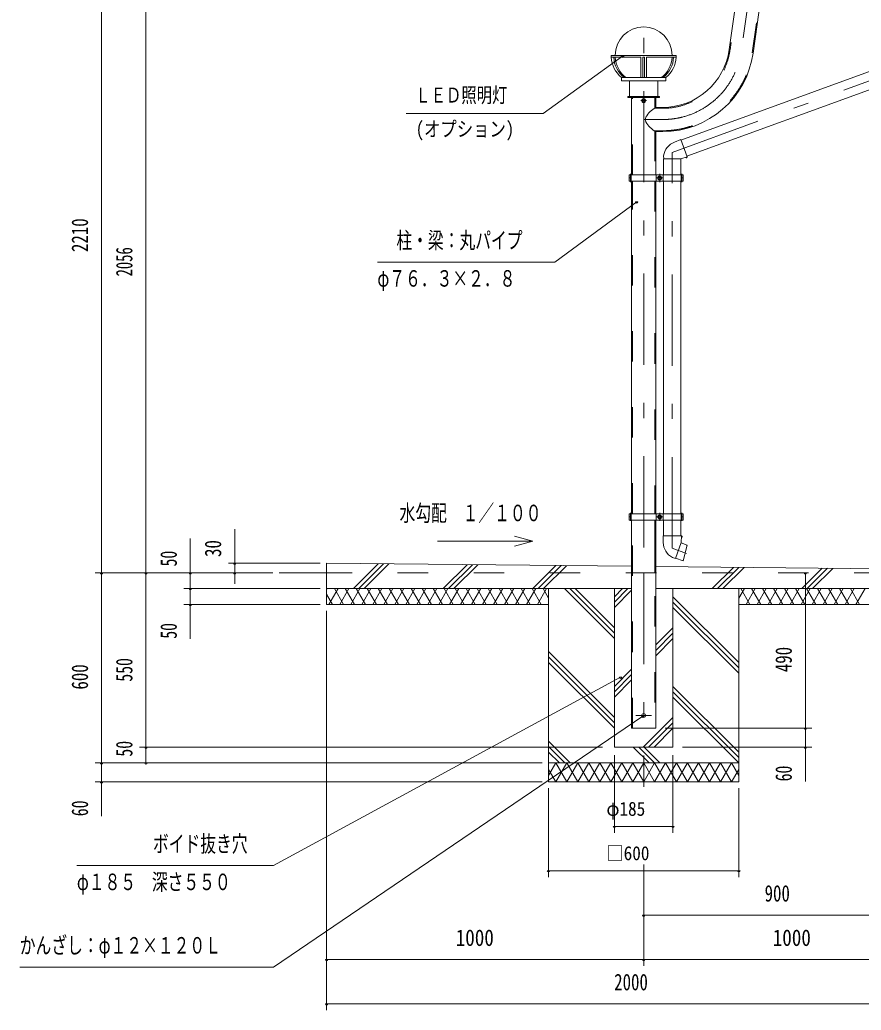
# Model space of a CAD drawing. Units: millimetres, scale not verified, with parts at other scales. Extents: x -25778 to 25782, y -10500 to 10500.
# Drawn here: x 13900 to 20536, y -2855 to 4957 of the extents above; entities that cross this region are included whole.
import ezdxf
from ezdxf.enums import TextEntityAlignment as Align

# ---------------------------------------------------------------- set-up
doc = ezdxf.new("R2010")
doc.units = ezdxf.units.MM
doc.header["$LTSCALE"] = 60
doc.linetypes.add('USER2', pattern=[10, 4, -6])
doc.linetypes.add('USER3', pattern=[24, 12, -5, 2, -5])
for name, color, linetype, lineweight in [('0-0_0', 7, 'Continuous', 18), ('0-6_2-0BOLD', 7, 'Continuous', 18), ('0-7_2-1HIDDEN', 3, 'USER2', 18), ('0-8_2-2CENTER', 3, 'USER3', 18), ('0-A_2-5DIM', 3, 'Continuous', 18), ('0-B_2-6HATCH', 2, 'Continuous', 18)]:
    doc.layers.add(name, color=color, linetype=linetype, lineweight=lineweight)
doc.styles.add('ＭＳ ゴシック', font='')
doc.styles.get('ＭＳ ゴシック').set_extended_font_data('MS Gothic')

# ---------------------------------------------------------------- blocks, each defined once
blk = doc.blocks.new('ledl')
at = {"layer": '0-0_0'}
for p, q in [((14388.17, 13926.97), (14183.17, 13926.97)), ((14183.17, 13920.97), (14183.17, 13926.97)), ((14276.67, 13920.97), (14183.17, 13920.97)), ((14276.67, 13920.97), (14276.67, 13856.97)), ((14288.67, 13920.97), (14282.67, 13920.97)), ((14282.67, 13920.97), (14282.67, 13856.97)), ((14288.67, 13920.97), (14288.67, 13856.97)), ((14388.17, 13920.97), (14294.67, 13920.97)), ((14294.67, 13920.97), (14294.67, 13856.97)), ((14388.17, 13920.97), (14388.17, 13926.97)), ((14215.67, 13846.97), (14355.67, 13846.97)), ((14240.67, 13796.97), (14240.67, 13846.97)), ((14330.67, 13796.97), (14330.67, 13846.97)), ((14355.67, 13846.97), (14355.67, 13856.97)), ((14240.67, 13796.97), (14330.67, 13796.97))]:
    blk.add_line(p, q, dxfattribs=at)
blk.add_lwpolyline([(14215.67, 13846.97), (14215.67, 13856.97), (14355.67, 13856.97)], dxfattribs=at)
for start, end in [(0, 180), (183.82255, 231.05756), (308.94244, 356.17745)]:
    blk.add_arc((14285.67, 13926.97), 90, start, end, dxfattribs=at)
for centre, major_axis, start_param, end_param in [((14285.67, 13926.97), (102.47, 6.5), 3.1362923, 3.9034857), ((14293.67, 13926.97), (102.47, 6.5), 3.1362923, 3.9034857), ((14277.67, 13926.97), (-102.47, 6.5), 2.3796996, 3.146893), ((14285.67, 13926.97), (-102.47, 6.5), 2.3796996, 3.146893)]:
    blk.add_ellipse(centre, major_axis=major_axis, ratio=0.92312, start_param=start_param, end_param=end_param, dxfattribs=at)

msp = doc.modelspace()

# ---------------------------------------------------------------- linework, layer by layer
at = {"layer": '0-6_2-0BOLD'}
for p, q in [((19494.67, 4721.38), (19585.27, 5366.06)), ((19772.34, 5326.51), (19683.56, 4694.83)), ((19114.34, 4007.38), (21167.22, 4754.57)), ((21213.39, 4627.71), (19160.52, 3880.52)), ((18724.82, 3734.09), (18724.82, 4345.09)), ((18807.7, 4312.99), (18807.7, 4327.19)), ((18807.8, 4327.37), (18820.09, 4334.47)), ((18820.09, 4305.72), (18807.8, 4312.82)), ((18820.3, 4334.47), (18832.6, 4327.37)), ((18832.6, 4312.82), (18820.3, 4305.72)), ((18832.7, 4327.19), (18832.7, 4312.99)), ((18977.95, 3859.09), (18977.7, 3884.18)), ((18977.7, 3734.09), (18977.7, 3859.09)), ((19112.7, 3859.09), (19112.7, 3734.09)), ((18705.57, 3709.09), (18720.82, 3709.09)), ((18720.82, 3684.09), (18720.82, 3734.09)), ((18724.82, 1061.31), (18724.82, 3684.09)), ((18915.57, 3684.09), (18915.57, 1061.31)), ((18919.16, 3734.09), (18919.16, 3684.09)), ((18934.45, 3716.19), (18934.45, 3701.99)), ((18946.85, 3723.46), (18934.55, 3716.36)), ((18934.55, 3701.81), (18946.85, 3694.71)), ((18959.35, 3716.36), (18947.05, 3723.46)), ((18947.05, 3694.71), (18959.35, 3701.81)), ((18959.45, 3701.99), (18959.45, 3716.19)), ((18974.9, 3684.09), (18974.9, 3734.09)), ((18977.7, 1061.31), (18977.7, 3684.09)), ((19112.7, 3684.09), (19112.7, 1061.31)), ((19116.07, 3734.09), (19116.07, 3684.09)), ((19116.07, 3709.09), (19131.32, 3709.09)), ((18720.82, 1036.31), (18705.57, 1036.31)), ((18720.82, 1011.31), (18720.82, 1061.31)), ((18919.16, 1061.31), (18919.16, 1011.31)), ((18934.45, 1043.41), (18934.45, 1029.21)), ((18946.85, 1050.68), (18934.55, 1043.59)), ((18934.55, 1029.03), (18946.85, 1021.94)), ((18959.35, 1043.59), (18947.05, 1050.68)), ((18947.05, 1021.94), (18959.35, 1029.03)), ((18959.45, 1029.21), (18959.45, 1043.41)), ((18974.9, 1011.31), (18974.9, 1061.31)), ((19116.07, 1061.31), (19116.07, 1011.31)), ((19116.07, 1036.31), (19131.32, 1036.31)), ((18915.57, 595.09), (18915.57, 1011.31)), ((18977.7, 886.31), (18977.7, 1011.31)), ((19112.7, 1011.31), (19112.7, 886.31)), ((19117.45, 886.31), (19123.45, 881.31)), ((16320.19, 670.09), (16320.19, 345.09)), ((18724.82, 646.04), (16320.2, 670.09)), ((21016.82, 623.12), (18915.57, 644.14)), ((15945.19, 595.09), (16320.19, 595.09)), ((16320.2, 470.09), (18724.82, 470.09)), ((18915.57, 470.09), (20820.19, 470.09)), ((16320.2, 345.09), (18070.2, 345.09)), ((19570.2, 345.09), (20820.19, 345.09)), ((19570.2, -904.91), (18070.2, -904.91))]:
    msp.add_line(p, q, dxfattribs=at)
for points in [[(18695.2, 4345.09), (18695.2, 4350.84), (18945.2, 4350.84), (18945.2, 4345.09)], [(18705.57, 3684.09), (18705.57, 3734.09), (19131.32, 3734.09), (19131.32, 3684.09)], [(18705.57, 1011.31), (18705.57, 1061.31), (19131.32, 1061.31), (19131.32, 1011.31)]]:
    msp.add_lwpolyline(points, close=True, dxfattribs=at)
for points in [[(18915.57, 4345.09), (18915.57, 4265.47), (18970.2, 4265.47)], [(18970.2, 4074.72), (18915.57, 4074.72), (18915.57, 3734.09)], [(18977.95, 3859.09), (19112.45, 3859.09), (19162.14, 3876.06), (19112.72, 4011.84), (19062.85, 3992.56)], [(19162.14, 3876.06), (19159.49, 3868.71), (19154.79, 3867), (19152.68, 3872.83)], [(18915.57, 1061.31), (18915.57, 1552.53), (18915.57, 1061.31)], [(18915.57, 1011.31), (18915.57, -629.91), (18724.82, -629.91), (18724.82, 1011.31), (18724.82, 595.09)], [(19117.45, 886.31), (18972.95, 886.31), (18974.02, 832.85)], [(19117.45, 886.31), (19116.4, 833.81), (19070.4, 707.42), (19046.73, 715.77)], [(19123.45, 881.31), (19123.45, 876.31), (19117.25, 876.31)], [(19071.42, 710.24), (19130.37, 689.45), (19162.19, 813.42), (19115.37, 830.99)], [(18070.2, 470.09), (18070.2, -1054.91), (19570.2, -1054.91), (19570.2, 470.09)], [(18588.95, 470.09), (18588.95, -779.91), (19051.45, -779.91), (19051.45, 470.09)]]:
    msp.add_lwpolyline(points, dxfattribs=at)
for centre, radius in [((18820.2, 4320.09), 15.62), ((18820.2, 4320.09), 12.25), ((18946.95, 3709.09), 15.62), ((18946.95, 3709.09), 12.25), ((18946.95, 1036.31), 15.62), ((18946.95, 1036.31), 12.25), ((18820.2, -529.91), 15)]:
    msp.add_circle(centre, radius, dxfattribs=at)
for centre, radius, start, end in [((18970.2, 4795.09), 529.62, 270, 352), ((18970.2, 4795.09), 720.38, 270, 352), ((18820.2, 4320.09), 14.38, 149.59184, 150.40814), ((18820.2, 4320.09), 14.38, 209.59184, 210.40814), ((18820.2, 4320.09), 14.38, 89.59184, 90.40814), ((18820.2, 4320.09), 14.38, 269.59184, 270.40814), ((18820.2, 4320.09), 14.38, 29.59184, 30.40814), ((18820.2, 4320.09), 14.38, 329.59184, 330.40814), ((19011.61, 4090.03), 200, 118.69672, 150.48341), ((18870.2, 4170.09), 37.5, 150.48341, 209.51657), ((19011.61, 4250.15), 200, 209.51657, 241.30327), ((19111.55, 3866.65), 135, 111.14577, 172.53503), ((18946.95, 3709.09), 14.38, 149.59184, 150.40814), ((18946.95, 3709.09), 14.38, 209.59184, 210.40814), ((18946.95, 3709.09), 14.38, 89.59184, 90.40814), ((18946.95, 3709.09), 14.38, 269.59184, 270.40814), ((18946.95, 3709.09), 14.38, 29.59184, 30.40814), ((18946.95, 3709.09), 14.38, 329.59184, 330.40814), ((18946.95, 1036.31), 14.38, 149.59184, 150.40814), ((18946.95, 1036.31), 14.38, 209.59184, 210.40814), ((18946.95, 1036.31), 14.38, 89.59184, 90.40814), ((18946.95, 1036.31), 14.38, 269.59184, 270.40814), ((18946.95, 1036.31), 14.38, 29.59184, 30.40814), ((18946.95, 1036.31), 14.38, 329.59184, 330.40814), ((19108.99, 835.55), 135, 181.14575, 242.53503), ((19159.21, 811.87), 2.5, 345.60481, 69.42705), ((19128.62, 692.72), 2.5, 250.57294, 345.6048)]:
    msp.add_arc(centre, radius, start, end, dxfattribs=at)
at = {"layer": '0-7_2-1HIDDEN'}
for p, q in [((19593.12, 5371.59), (19501.6, 4720.41)), ((19676.63, 4695.81), (19766.46, 5334.95)), ((18731.82, 3734.09), (18731.82, 4345.09)), ((18908.57, 4081.72), (18908.57, 3734.09)), ((18970.2, 4081.72), (18908.57, 4081.72)), ((18731.82, 1061.31), (18731.82, 3684.09)), ((18908.57, 3684.09), (18908.57, 1061.31)), ((18908.57, 1061.31), (18908.57, 1191.72)), ((18731.82, -629.91), (18731.82, 1011.31)), ((18908.57, 1011.31), (18908.57, -629.91)), ((18908.57, 595.09), (18908.57, 1011.31)), ((21320.2, 595.09), (16320.2, 595.09))]:
    msp.add_line(p, q, dxfattribs=at)
msp.add_lwpolyline([(18908.57, 4345.09), (18908.57, 4258.47), (18970.2, 4258.47)], dxfattribs=at)
for radius in [536.62, 713.38]:
    msp.add_arc((18970.2, 4795.09), radius, 270, 352, dxfattribs=at)
at = {"layer": '0-8_2-2CENTER'}
for p, q in [((19704.19, 5526.92), (19589.11, 4708.11)), ((18798.32, 4320.09), (18842.07, 4320.09)), ((18970.2, 4170.09), (18820.2, 4170.09)), ((18715.2, 3676.59), (18715.2, 3741.59)), ((18925.07, 3709.09), (18968.82, 3709.09)), ((18946.95, 3741.59), (18946.95, 3676.59)), ((19121.7, 3676.59), (19121.7, 3741.59)), ((18715.2, 1003.81), (18715.2, 1068.81)), ((18925.07, 1036.31), (18968.82, 1036.31)), ((18946.95, 1068.81), (18946.95, 1003.81)), ((19121.7, 1003.81), (19121.7, 1068.81)), ((18882.7, -529.91), (18757.7, -529.91))]:
    msp.add_line(p, q, dxfattribs=at)
for points in [[(18820.2, 5834.88), (18820.2, 595.09), (18820.2, -1093.03)], [(19158.06, 747.08), (19045.2, 788.16), (19045.2, 3910.38), (21238.51, 4708.68), (21238.51, 5325.27)]]:
    msp.add_lwpolyline(points, dxfattribs=at)
msp.add_arc((18970.2, 4795.09), 625, 270, 352, dxfattribs=at)
at = {"layer": '0-A_2-5DIM'}
for p, q in [((14545.19, 6120.09), (14545.19, 595.09)), ((14895.18, 595.09), (14895.18, 6120.09)), ((18663.52, 4669.09), (18643.52, 4669.09)), ((18120.2, 3045.09), (18765.18, 3520.5)), ((18775.18, 3520.5), (18755.18, 3520.5)), ((16720.2, 3045.09), (18120.2, 3045.09)), ((15595.19, 508.12), (15595.19, 940.09)), ((15245.19, 865.09), (15245.19, 75.09)), ((17945.2, 845.09), (17800.3, 883.91)), ((16270.2, 670.09), (15545.19, 670.09)), ((15605.19, 670.09), (15585.19, 670.09)), ((15895.19, 595.09), (14495.19, 595.09)), ((14555.19, 595.09), (14535.19, 595.09)), ((14545.19, 595.09), (14545.19, -1324.9)), ((14905.19, 595.09), (14885.19, 595.09)), ((14895.19, -904.9), (14895.19, 595.09)), ((15255.19, 595.09), (15235.19, 595.09)), ((15605.19, 595.09), (15585.19, 595.09)), ((20105.2, 595.09), (20085.2, 595.09)), ((20095.2, -1049.91), (20095.2, 595.09)), ((15195.19, 470.09), (16270.2, 470.09)), ((15255.19, 470.09), (15235.19, 470.09)), ((16270.2, 345.09), (15195.19, 345.09)), ((15255.19, 345.09), (15235.19, 345.09)), ((16320.2, -2854.91), (16320.2, 295.09)), ((18648.43, -227.71), (18628.43, -227.71)), ((18823.69, -535.22), (18803.69, -535.22)), ((18990.57, -629.91), (20145.2, -629.91)), ((20105.2, -629.91), (20085.2, -629.91)), ((18495.2, -779.91), (14845.19, -779.91)), ((14905.19, -779.91), (14885.19, -779.91)), ((20145.2, -779.91), (19126.45, -779.91)), ((20105.2, -779.91), (20085.2, -779.91)), ((18588.95, -1454.91), (18588.95, -843.15)), ((19051.45, -843.15), (19051.45, -1454.91)), ((14495.19, -904.9), (18020.2, -904.9)), ((14555.19, -904.9), (14535.19, -904.9)), ((14905.19, -904.9), (14885.19, -904.9)), ((14495.19, -1054.9), (18020.2, -1054.9)), ((14555.19, -1054.9), (14535.19, -1054.9)), ((18070.2, -1104.91), (18070.2, -1804.91)), ((19570.2, -1804.91), (19570.2, -1104.9)), ((18598.95, -1404.91), (18578.95, -1404.91)), ((19051.45, -1404.91), (18588.95, -1404.91)), ((19061.45, -1404.91), (19041.45, -1404.91)), ((18820.2, -2504.91), (18820.2, -1704.91)), ((18080.2, -1754.91), (18060.2, -1754.91)), ((18070.2, -1754.91), (19570.2, -1754.91)), ((19580.2, -1754.91), (19560.2, -1754.91)), ((18830.2, -2104.91), (18810.2, -2104.91)), ((18820.2, -2104.91), (21712.69, -2104.91)), ((16330.2, -2454.91), (16310.2, -2454.91)), ((21320.2, -2454.91), (16320.2, -2454.91)), ((18830.2, -2454.91), (18810.2, -2454.91)), ((16330.2, -2804.91), (16310.2, -2804.91)), ((21320.2, -2804.91), (16320.2, -2804.91))]:
    msp.add_line(p, q, dxfattribs=at)
for points in [[(18653.52, 4669.09), (18028.84, 4218.54), (16948.13, 4218.54)], [(17800.3, 806.27), (17945.2, 845.09), (17195.2, 845.09)], [(14350.48, -1714.62), (15900.48, -1714.62), (18638.43, -227.71)], [(18813.69, -535.22), (15900.48, -2515.19), (13900.48, -2515.19)]]:
    msp.add_lwpolyline(points, dxfattribs=at)
for centre in [(18653.52, 4669.09), (18765.18, 3520.5), (15595.19, 670.09), (14545.19, 595.09), (14895.19, 595.09), (15245.19, 595.09), (15595.19, 595.09), (20095.2, 595.09), (15245.19, 470.09), (15245.19, 345.09), (18638.43, -227.71), (18813.69, -535.22), (20095.2, -629.91), (14895.19, -779.91), (20095.2, -779.91), (14545.19, -904.9), (14895.19, -904.9), (14545.19, -1054.9), (18588.95, -1404.91), (19051.45, -1404.91), (18070.2, -1754.91), (19570.2, -1754.91), (18820.2, -2104.91), (16320.2, -2454.91), (18820.2, -2454.91), (16320.2, -2804.91)]:
    msp.add_arc(centre, 10, 180, 0, dxfattribs=at)
at = {"layer": '0-B_2-6HATCH'}
for p, q in [((16531.45, 470.09), (16727.38, 666.02)), ((16769.39, 665.6), (16573.88, 470.09)), ((16616.31, 470.09), (16811.4, 665.18)), ((17238.56, 470.09), (17427.49, 659.02)), ((17469.49, 658.6), (17280.99, 470.09)), ((17323.41, 470.09), (17511.5, 658.18)), ((17945.67, 470.09), (18127.59, 652.02)), ((18169.6, 651.6), (17988.09, 470.09)), ((18030.52, 470.09), (18211.61, 651.18)), ((19359.88, 470.09), (19527.8, 638.01)), ((19569.81, 637.59), (19402.31, 470.09)), ((19444.73, 470.09), (19611.82, 637.17)), ((20227.91, 631.01), (20066.99, 470.09)), ((20109.41, 470.09), (20269.91, 630.59)), ((20151.84, 470.09), (20311.92, 630.17)), ((16320.19, 464.96), (16323.16, 470.09)), ((16409.76, 470.09), (16337.59, 345.09)), ((16453.06, 345.09), (16380.89, 470.09)), ((16496.36, 470.09), (16424.19, 345.09)), ((16539.66, 345.09), (16467.5, 470.09)), ((16582.96, 470.09), (16510.8, 345.09)), ((16626.27, 345.09), (16554.1, 470.09)), ((16669.57, 470.09), (16597.4, 345.09)), ((16712.87, 345.09), (16640.7, 470.09)), ((16756.17, 470.09), (16684, 345.09)), ((16799.47, 345.09), (16727.3, 470.09)), ((16842.77, 470.09), (16770.6, 345.09)), ((16886.08, 345.09), (16813.91, 470.09)), ((16929.37, 470.09), (16857.2, 345.09)), ((16972.68, 345.09), (16900.51, 470.09)), ((17015.98, 470.09), (16943.81, 345.09)), ((17059.28, 345.09), (16987.11, 470.09)), ((17102.58, 470.09), (17030.41, 345.09)), ((17145.88, 345.09), (17073.71, 470.09)), ((17189.18, 470.09), (17117.01, 345.09)), ((17232.48, 345.09), (17160.32, 470.09)), ((17275.78, 470.09), (17203.62, 345.09)), ((17319.09, 345.09), (17246.92, 470.09)), ((17362.39, 470.09), (17290.22, 345.09)), ((17405.69, 345.09), (17333.52, 470.09)), ((17448.99, 470.09), (17376.82, 345.09)), ((17492.29, 345.09), (17420.12, 470.09)), ((17535.59, 470.09), (17463.42, 345.09)), ((17578.9, 345.09), (17506.73, 470.09)), ((17622.19, 470.09), (17550.03, 345.09)), ((17665.5, 345.09), (17593.33, 470.09)), ((17708.8, 470.09), (17636.63, 345.09)), ((17752.1, 345.09), (17679.93, 470.09)), ((17795.4, 470.09), (17723.23, 345.09)), ((17838.7, 345.09), (17766.54, 470.09)), ((17882, 470.09), (17809.83, 345.09)), ((17925.31, 345.09), (17853.14, 470.09)), ((17968.6, 470.09), (17896.44, 345.09)), ((17939.74, 470.09), (18011.91, 345.09)), ((17983.04, 345.09), (18055.21, 470.09)), ((18070.2, 394.13), (18026.34, 470.09)), ((18195.66, 470.09), (18588.95, 76.81)), ((18588.95, 119.23), (18238.09, 470.09)), ((18280.52, 470.09), (18588.95, 161.66)), ((18695.2, 470.09), (18588.95, 363.84)), ((18588.95, 406.26), (18652.77, 470.09)), ((19614.05, 470.09), (19570.2, 394.13)), ((19657.36, 345.09), (19585.19, 470.09)), ((19700.65, 470.09), (19628.49, 345.09)), ((19743.96, 345.09), (19671.79, 470.09)), ((19787.26, 470.09), (19715.09, 345.09)), ((19830.56, 345.09), (19758.39, 470.09)), ((19873.86, 470.09), (19801.69, 345.09)), ((19917.16, 345.09), (19845, 470.09)), ((19960.46, 470.09), (19888.29, 345.09)), ((20003.77, 345.09), (19931.6, 470.09)), ((20047.07, 470.09), (19974.9, 345.09)), ((20018.2, 470.09), (20090.37, 345.09)), ((20061.5, 345.09), (20133.67, 470.09)), ((20176.97, 345.09), (20104.8, 470.09)), ((20220.27, 470.09), (20148.1, 345.09)), ((20263.57, 345.09), (20191.41, 470.09)), ((20306.87, 470.09), (20234.7, 345.09)), ((20350.18, 345.09), (20278.01, 470.09)), ((20393.48, 470.09), (20321.31, 345.09)), ((20436.78, 345.09), (20364.61, 470.09)), ((20480.08, 470.09), (20407.91, 345.09)), ((20523.38, 345.09), (20451.21, 470.09)), ((20566.68, 470.09), (20494.51, 345.09)), ((16366.46, 345.09), (16320.19, 425.23)), ((18588.95, 321.41), (18724.82, 457.29)), ((19570.2, -112.48), (19051.45, 406.27)), ((18069.64, 345.09), (18070.2, 346.05)), ((19051.45, 363.84), (19570.2, -154.91)), ((19570.2, -197.34), (19051.45, 321.41)), ((19570.2, 346.05), (19570.75, 345.09)), ((19051.45, 161.66), (18915.57, 25.78)), ((18915.57, -16.64), (19051.45, 119.23)), ((19051.45, 76.81), (18915.57, -59.07)), ((18588.95, -545.45), (18070.2, -26.7)), ((18070.2, -69.12), (18588.95, -587.87)), ((18588.95, -630.3), (18070.2, -111.55)), ((18724.82, -164.97), (18588.95, -300.84)), ((18588.95, -343.27), (18724.82, -207.39)), ((18724.82, -249.82), (18588.95, -385.69)), ((19051.45, -300.84), (19570.2, -819.59)), ((19570.2, -862.02), (19051.45, -343.27)), ((19051.45, -385.69), (19570.2, -904.44)), ((18816.99, -779.91), (19051.45, -545.45)), ((19051.45, -587.87), (18859.41, -779.91)), ((18901.84, -779.91), (19051.45, -630.3)), ((18241.3, -904.91), (18070.2, -733.8)), ((18070.2, -776.23), (18198.88, -904.91)), ((18863.56, -904.91), (18738.56, -779.91)), ((18780.98, -779.91), (18905.98, -904.91)), ((18948.41, -904.91), (18823.41, -779.91)), ((18156.45, -904.91), (18070.2, -818.66)), ((18070.2, -1003.94), (18127.38, -904.91)), ((18213.98, -904.91), (18127.38, -1054.91)), ((18646.99, -1054.91), (18560.39, -904.91)), ((18733.59, -904.91), (18646.99, -1054.91)), ((19339.81, -904.91), (19426.42, -1054.91)), ((19426.41, -1054.91), (19513.02, -904.91)), ((19513.02, -1054.91), (19426.42, -904.91)), ((19513.02, -904.91), (19570.2, -1003.95)), ((18127.38, -1054.91), (18070.2, -955.87)), ((19570.2, -955.87), (19513.02, -1054.91))]:
    msp.add_line(p, q, dxfattribs=at)
for points in [[(18127.38, -904.91), (18213.98, -1054.91), (18300.58, -904.91)], [(18387.18, -904.91), (18300.58, -1054.91), (18213.98, -904.91)], [(18300.58, -904.91), (18387.19, -1054.91), (18473.79, -904.91), (18560.39, -1054.91), (18646.99, -904.91)], [(18560.39, -904.91), (18473.79, -1054.91), (18387.19, -904.91)], [(18646.99, -904.91), (18733.59, -1054.91), (18820.2, -904.91)], [(18906.8, -904.91), (18820.2, -1054.91), (18733.6, -904.91)], [(18820.2, -904.91), (18906.8, -1054.91), (18993.4, -904.91)], [(19080, -904.91), (18993.4, -1054.91), (18906.8, -904.91)], [(18993.4, -904.91), (19080.01, -1054.91), (19166.61, -904.91)], [(19253.21, -904.91), (19166.61, -1054.91), (19080.01, -904.91)], [(19166.61, -904.91), (19253.21, -1054.91), (19339.81, -904.91)], [(19426.41, -904.91), (19339.81, -1054.91), (19253.21, -904.91)]]:
    msp.add_lwpolyline(points, dxfattribs=at)

# ---------------------------------------------------------------- block references
at = {"layer": '0-0_0', "xscale": 2.5, "yscale": 2.5}
msp.add_blockref('ledl', (-16893.98, -30141.59), dxfattribs=at)

# ---------------------------------------------------------------- texts
at = {"layer": '0-0_0', "style": 'ＭＳ ゴシック', "width": 0.8}
msp.add_text('(オプション)', height=118.4, dxfattribs=at).set_placement((17023.16, 4000.54), align=Align.BOTTOM_LEFT)
at = {"layer": '0-A_2-5DIM', "color": 7, "style": 'ＭＳ ゴシック'}
for s, height, width, p in [('ＬＥＤ照明灯', 118.4, 0.75, (17019.03, 4268.54)), ('柱・梁：丸パイプ', 130.2, 0.7, (16870.2, 3112.86)), ('φ７６．３×２．８', 130.2, 0.7, (16720.2, 2812.85)), ('水勾配\u3000１／１００', 130.2, 0.7, (16895.2, 962.86)), ('φ185', 110.7, 0.9, (18526.45, -1354.91)), ('ボイド抜き穴', 130.2, 0.7, (14950.48, -1646.85)), ('□600', 110.7, 0.9, (18526.45, -1704.91)), ('φ１８５\u3000深さ５５０', 130.2, 0.7, (14350.48, -1946.85)), ('900', 130.2, 0.75, (19773.95, -2037.14)), ('かんざし：φ１２×１２０Ｌ', 130.2, 0.7, (13900.48, -2447.42)), ('1000', 130.2, 0.85, (17337.7, -2387.14)), ('1000', 130.2, 0.85, (19837.69, -2387.14)), ('2000', 130.2, 0.75, (18587.7, -2737.14))]:
    msp.add_text(s, height=height, dxfattribs=dict(at, width=width)).set_placement(p, align=Align.BOTTOM_LEFT)
for s, width, p in [('2210', 0.75, (14477.42, 3125.09)), ('2056', 0.65, (14827.42, 2932.59)), ('30', 0.75, (15527.42, 720.09)), ('50', 0.7, (15177.42, 645.09)), ('50', 0.7, (15177.42, 75.09)), ('490', 0.75, (20027.43, -188.66)), ('600', 0.75, (14477.42, -326.16)), ('550', 0.7, (14827.42, -263.66)), ('50', 0.7, (14827.42, -854.9)), ('60', 0.7, (20027.43, -1049.91)), ('60', 0.7, (14477.42, -1324.9))]:
    msp.add_text(s, height=130.2, rotation=90, dxfattribs=dict(at, width=width)).set_placement(p, align=Align.BOTTOM_LEFT)

doc.saveas('drawing.dxf')
